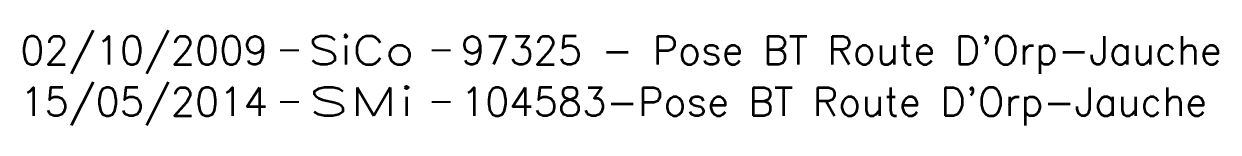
# Model space of a CAD drawing. Header units: millimetres. Extents: x 192011 to 192889, y 147074 to 147485.
# Drawn here: x 192010.68 to 192042.31, y 147482.14 to 147484.64 of the extents above; entities that cross this region are included whole.
import ezdxf
from ezdxf.enums import TextEntityAlignment as Align

# ---------------------------------------------------------------- set-up
doc = ezdxf.new("R2010")
doc.units = ezdxf.units.MM
doc.header["$MEASUREMENT"] = 0
doc.layers.get('0').update_dxf_attribs({"linetype": 'CONTINUOUS'})
doc.layers.add('B_910', color=7, linetype='CONTINUOUS', plot=False)
doc.styles.get("Standard").update_dxf_attribs({"font": 'romans.shx', "width": 0.85})

# ---------------------------------------------------------------- blocks, each defined once
blk = doc.blocks.new('GIS_MODF')
at = {"color": 0, "linetype": 'Continuous', "flags": 128}
for points in [[(-2.257, -0.012), (-1.757, -0.012)], [(1.758, -0.012), (2.258, -0.012)]]:
    blk.add_lwpolyline(points, dxfattribs=at)
at = {"color": 0, "linetype": 'Continuous'}
blk.add_attdef('DATE', text='', height=0.75, dxfattribs=at).set_placement((-2.583, -0.387), align=Align.RIGHT)
at = {"color": 0, "linetype": 'Continuous', "width": 3.590909}
blk.add_attdef('USER', text='', height=0.75, dxfattribs=at).set_placement((-1.516, -0.387), (1.306, -0.387), align=Align.FIT)
at = {"color": 0, "linetype": 'Continuous'}
blk.add_attdef('DESC', (2.528, -0.387), '', height=0.75, dxfattribs=at)

msp = doc.modelspace()

# ---------------------------------------------------------------- block references
at = {"layer": 'B_910'}
ref = msp.add_blockref('GIS_MODF', (192019.725, 147484.13), dxfattribs=at)
ref.add_attrib('DATE', '02/10/2009', dxfattribs={"layer": '0', "color": 0, "linetype": 'Continuous', "height": 0.75}).set_placement((192017.143, 147483.743), align=Align.RIGHT)
ref.add_attrib('USER', 'SiCo', dxfattribs={"layer": '0', "color": 0, "linetype": 'Continuous', "height": 0.75, "width": 1.215385}).set_placement((192018.21, 147483.743), (192021.031, 147483.743), align=Align.FIT)
ref.add_attrib('DESC', "97325 - Pose BT Route D'Orp-Jauche", (192022.253, 147483.743), dxfattribs={"layer": '0', "color": 0, "linetype": 'Continuous', "height": 0.75})
ref = msp.add_blockref('GIS_MODF', (192019.725, 147482.773), dxfattribs=at)
ref.add_attrib('DATE', '15/05/2014', dxfattribs={"layer": '0', "color": 0, "linetype": 'Continuous', "height": 0.75}).set_placement((192017.143, 147482.386), align=Align.RIGHT)
ref.add_attrib('USER', 'SMi', dxfattribs={"layer": '0', "color": 0, "linetype": 'Continuous', "height": 0.75, "width": 1.612245}).set_placement((192018.21, 147482.386), (192021.031, 147482.386), align=Align.FIT)
ref.add_attrib('DESC', "104583-Pose BT Route D'Orp-Jauche", (192022.253, 147482.386), dxfattribs={"layer": '0', "color": 0, "linetype": 'Continuous', "height": 0.75})

doc.saveas('drawing.dxf')
